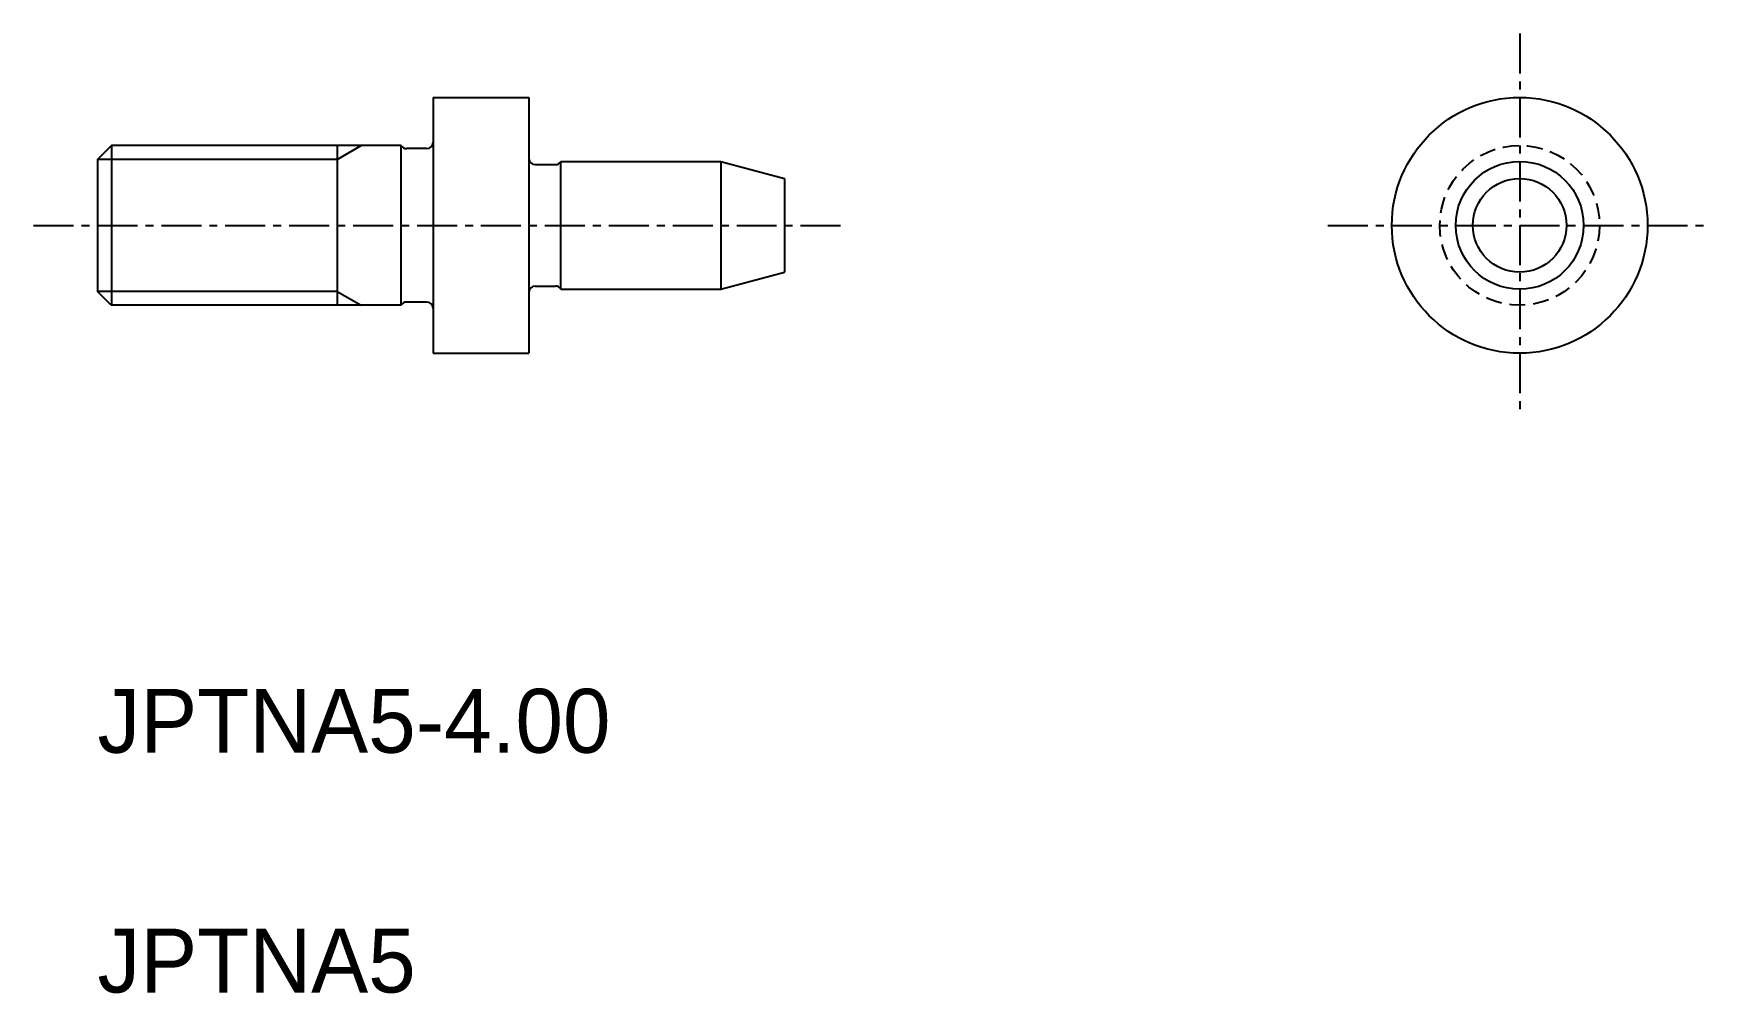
# Model space of a CAD drawing. Extents: x -1467.4 to -1414.9, y -404.6 to -374.6.
import ezdxf

# ---------------------------------------------------------------- set-up
doc = ezdxf.new("R2010")
doc.units = 0
doc.linetypes.add('CENTER', pattern=[2, 1.25, -0.25, 0.25, -0.25])
doc.linetypes.add('DASHED', pattern=[0.75, 0.5, -0.25])
doc.layers.get('0').update_dxf_attribs({"linetype": 'CONTINUOUS'})
doc.layers.add('CENTER', color=1, linetype='CENTER')

msp = doc.modelspace()

# ---------------------------------------------------------------- linework, layer by layer
at = {"color": 7, "linetype": 'CONTINUOUS'}
for p, q in [((-1454.935, -376.619), (-1454.935, -384.619)), ((-1454.935, -376.619), (-1451.935, -376.619)), ((-1451.935, -376.619), (-1451.935, -384.619)), ((-1465.001, -378.119), (-1465.435, -378.554)), ((-1465.001, -378.119), (-1465.001, -383.119)), ((-1455.935, -378.119), (-1465.001, -378.119)), ((-1455.135, -378.219), (-1455.762, -378.219)), ((-1465.435, -378.552), (-1465.435, -382.686)), ((-1451.735, -378.719), (-1451.108, -378.719)), ((-1450.935, -378.619), (-1445.935, -378.619)), ((-1450.935, -382.619), (-1450.935, -378.619)), ((-1445.935, -378.619), (-1445.935, -382.619)), ((-1445.935, -378.619), (-1443.935, -379.155)), ((-1443.935, -379.155), (-1443.935, -382.084)), ((-1445.935, -382.619), (-1443.935, -382.084)), ((-1465.002, -383.119), (-1465.435, -382.686)), ((-1451.735, -382.519), (-1451.108, -382.519)), ((-1450.935, -382.619), (-1445.935, -382.619)), ((-1455.935, -383.119), (-1465.002, -383.119)), ((-1455.135, -383.019), (-1455.762, -383.019)), ((-1454.935, -384.619), (-1451.935, -384.619))]:
    msp.add_line(p, q, dxfattribs=at)
at = {"color": 3, "linetype": 'CONTINUOUS'}
for p, q in [((-1457.935, -378.554), (-1457.183, -378.119)), ((-1457.935, -378.554), (-1465.435, -378.554)), ((-1457.935, -382.686), (-1465.435, -382.686)), ((-1457.935, -382.686), (-1457.185, -383.119))]:
    msp.add_line(p, q, dxfattribs=at)
for p, q in [((-1457.935, -378.119), (-1457.935, -383.119)), ((-1455.935, -383.119), (-1455.935, -378.119))]:
    msp.add_line(p, q)
at = {"color": 7, "linetype": 'CONTINUOUS'}
for radius in [4, 2, 1.464]:
    msp.add_circle((-1420.935, -380.619), radius, dxfattribs=at)
at = {"color": 3, "linetype": 'DASHED'}
msp.add_circle((-1420.935, -380.619), 2.5, dxfattribs=at)
at = {"color": 7, "linetype": 'CONTINUOUS'}
for centre, start, end in [((-1455.762, -378.019), 210, 270), ((-1455.135, -378.019), 270, 0), ((-1451.735, -378.519), 180, 270), ((-1451.108, -378.519), 270, 330), ((-1451.735, -382.719), 90, 180), ((-1451.108, -382.719), 30, 90), ((-1455.762, -383.219), 90, 150), ((-1455.135, -383.219), 0, 90)]:
    msp.add_arc(centre, 0.2, start, end, dxfattribs=at)
at = {"layer": 'CENTER', "color": 1, "linetype": 'CENTER'}
for p, q in [((-1420.935, -374.619), (-1420.935, -386.619)), ((-1467.435, -380.619), (-1441.935, -380.619)), ((-1426.935, -380.619), (-1414.935, -380.619))]:
    msp.add_line(p, q, dxfattribs=at)

# ---------------------------------------------------------------- texts
at = {"color": 7, "linetype": 'CONTINUOUS'}
for s, p in [('JPTNA5-4.00', (-1465.435, -397.119)), ('JPTNA5', (-1465.435, -404.619))]:
    msp.add_text(s, height=2, dxfattribs=at).set_placement(p)

doc.saveas('drawing.dxf')
